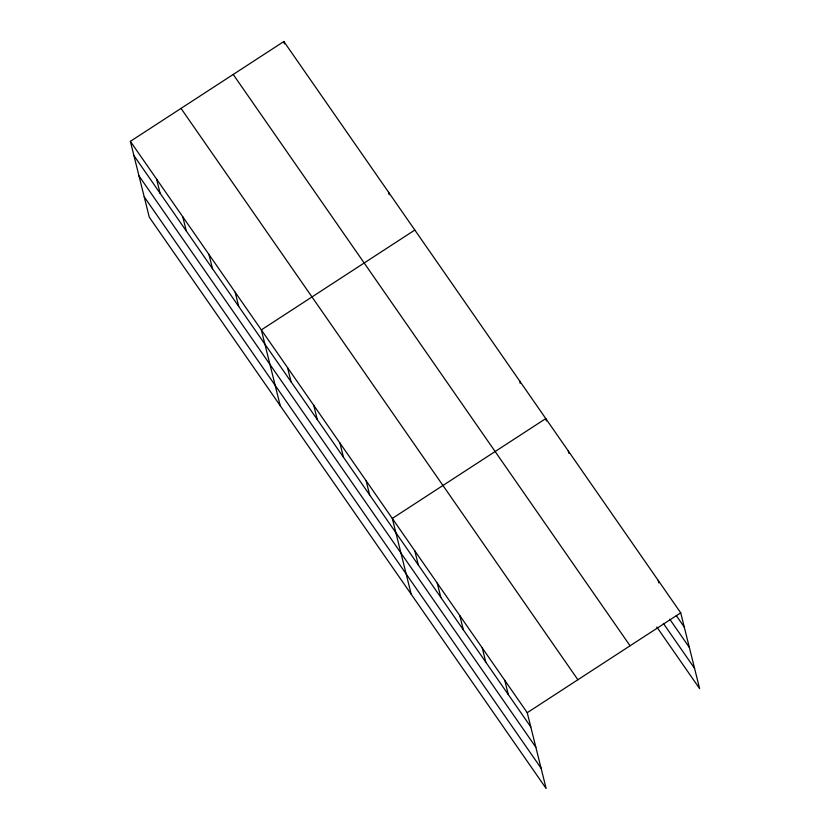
<?xml version="1.0" encoding="UTF-8"?>
<svg xmlns="http://www.w3.org/2000/svg" width="830" height="830" viewBox="0 0 830 830"><rect width="100%" height="100%" fill="white"/><g stroke="black" fill="none" stroke-linecap="round" stroke-linejoin="round"><path stroke-width="1.25" d="M130.372 141.349L527.237 712.69L546.14 788.5L149.275 217.169L130.372 141.349L283.86 41.5L680.725 612.841L699.628 688.651L656.821 627.034M414.824 230.045L261.346 329.894L280.239 405.704M527.237 712.69L680.725 612.841M676.294 615.601L684.273 627.086M669.748 619.201L689.336 647.4M663.367 623.423L694.554 668.337M233.209 74.451L630.074 645.782M181.023 108.398L577.888 679.739M133.931 155.594L530.795 726.935M138.994 175.919L535.858 747.249M144.213 196.845L541.077 768.186M658.232 580.461L658.823 582.836M568.28 450.96L568.872 453.336M546.379 420.955L545.787 418.579L392.31 518.428L411.213 594.249M519.59 380.877L520.182 383.252M388.627 192.332L389.218 194.708M504.754 680.31L508.302 694.554M482.261 647.929L485.82 662.184M459.779 615.559L463.327 629.804M437.286 583.179L440.834 597.434M414.793 550.809L418.351 565.054M283.86 41.5L284.451 43.876M366.113 480.726L369.661 494.971M339.916 443.013L343.475 457.268M313.73 405.31L317.278 419.555M287.533 367.597L291.091 381.852M235.149 292.181L238.698 306.436M208.953 254.478L212.511 268.723M182.766 216.765L186.314 231.02M156.569 179.062L160.117 193.307"/></g></svg>
